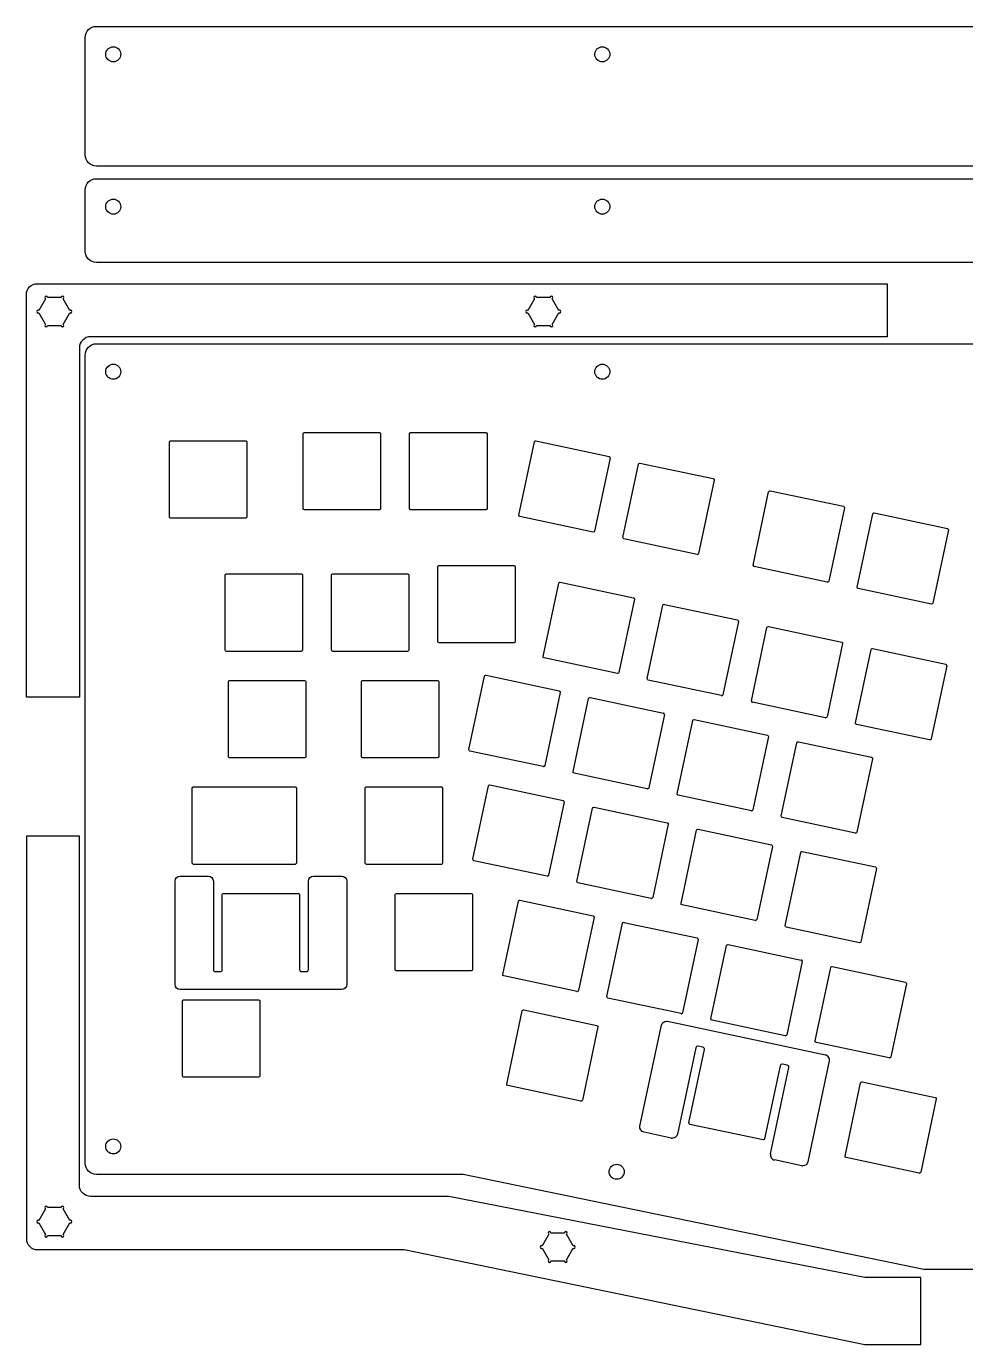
# Model space of a CAD drawing. Header units: millimetres. Extents: x -62 to 318, y -144 to 283.
# Drawn here: x -62.2 to 106, y 47.1 to 283 of the extents above; entities that cross this region are included whole.
import ezdxf

# ---------------------------------------------------------------- set-up
doc = ezdxf.new("R2010")
doc.units = ezdxf.units.MM
doc.layers.get('0').update_dxf_attribs({"linetype": 'CONTINUOUS'})

msp = doc.modelspace()

# ---------------------------------------------------------------- linework, layer by layer
for p, q in [((-51.61, 259.97), (-51.61, 280.97)), ((-49.61, 282.97), (305.48, 282.97)), ((305.48, 257.97), (-49.61, 257.97)), ((-49.61, 255.72), (305.48, 255.72)), ((-51.61, 242.72), (-51.61, 253.72)), ((305.48, 240.72), (-49.61, 240.72)), ((-60.17, 236.94), (91.93, 236.94)), ((91.93, 236.94), (91.93, 227.44)), ((-62.17, 162.97), (-62.17, 234.94)), ((-58.73, 234.23), (-59.93, 232.16)), ((-55.97, 234.44), (-58.36, 234.44)), ((-54.4, 232.16), (-55.6, 234.23)), ((28.8, 234.23), (27.6, 232.16)), ((31.56, 234.44), (29.17, 234.44)), ((33.13, 232.16), (31.93, 234.23)), ((-59.93, 231.73), (-58.73, 229.66)), ((-55.6, 229.66), (-54.4, 231.73)), ((27.6, 231.73), (28.8, 229.66)), ((31.93, 229.66), (33.13, 231.73)), ((-58.36, 229.44), (-55.97, 229.44)), ((29.17, 229.44), (31.56, 229.44)), ((91.93, 227.44), (-50.67, 227.44)), ((-52.67, 225.44), (-52.67, 162.97)), ((-51.61, 79.6), (-51.61, 224.19)), ((-49.61, 226.19), (305.48, 226.19)), ((-12.61, 196.7), (-12.61, 210.1)), ((-12.38, 210.33), (1.02, 210.33)), ((1.24, 210.1), (1.24, 196.7)), ((6.44, 196.7), (6.44, 210.1)), ((6.67, 210.33), (20.07, 210.33)), ((20.29, 210.1), (20.29, 196.7)), ((-36.57, 195.2), (-36.57, 208.6)), ((-36.57, 195.2), (-36.57, 208.6)), ((-36.35, 208.83), (-22.95, 208.83)), ((-36.35, 208.83), (-22.95, 208.83)), ((-22.72, 208.6), (-22.72, 195.2)), ((-22.72, 208.6), (-22.72, 195.2)), ((25.99, 195.52), (28.77, 208.63)), ((29.04, 208.8), (42.15, 206.02)), ((42.32, 205.75), (39.53, 192.64)), ((44.62, 191.56), (47.41, 204.67)), ((47.67, 204.84), (60.78, 202.06)), ((60.95, 201.79), (58.17, 188.68)), ((67.91, 186.61), (70.7, 199.72)), ((70.96, 199.89), (84.07, 197.11)), ((1.02, 196.48), (-12.38, 196.48)), ((20.07, 196.48), (6.67, 196.48)), ((84.25, 196.84), (81.46, 183.73)), ((86.55, 182.65), (89.33, 195.76)), ((89.6, 195.93), (102.71, 193.15)), ((-22.95, 194.98), (-36.35, 194.98)), ((-22.95, 194.98), (-36.35, 194.98)), ((39.27, 192.47), (26.16, 195.26)), ((57.9, 188.51), (44.79, 191.3)), ((102.88, 192.88), (100.09, 179.77)), ((11.72, 186.51), (25.12, 186.51)), ((81.19, 183.56), (68.09, 186.35)), ((-26.61, 171.39), (-26.61, 184.79)), ((-26.61, 171.39), (-26.61, 184.79)), ((-26.38, 185.01), (-12.98, 185.01)), ((-26.38, 185.01), (-12.98, 185.01)), ((-12.76, 184.79), (-12.76, 171.39)), ((-12.76, 184.79), (-12.76, 171.39)), ((-7.56, 171.39), (-7.56, 184.79)), ((-7.33, 185.01), (6.07, 185.01)), ((6.29, 184.79), (6.29, 171.39)), ((11.49, 172.89), (11.49, 186.29)), ((25.34, 186.29), (25.34, 172.89)), ((30.34, 170.25), (33.13, 183.36)), ((33.39, 183.53), (46.5, 180.75)), ((99.83, 179.6), (86.72, 182.38)), ((46.67, 180.48), (43.89, 167.37)), ((48.97, 166.29), (51.76, 179.4)), ((52.03, 179.57), (65.13, 176.79)), ((65.31, 176.52), (62.52, 163.41)), ((67.61, 162.33), (70.39, 175.44)), ((70.66, 175.61), (83.77, 172.83)), ((25.12, 172.66), (11.72, 172.66)), ((83.94, 172.56), (81.15, 159.45)), ((-12.98, 171.16), (-26.38, 171.16)), ((-12.98, 171.16), (-26.38, 171.16)), ((6.07, 171.16), (-7.33, 171.16)), ((43.62, 167.2), (30.51, 169.99)), ((86.24, 158.37), (89.03, 171.48)), ((89.29, 171.65), (102.4, 168.87)), ((102.57, 168.6), (99.79, 155.49)), ((-26.01, 152.34), (-26.01, 165.74)), ((-25.78, 165.96), (-12.38, 165.96)), ((-12.16, 165.74), (-12.16, 152.34)), ((-2.2, 152.34), (-2.2, 165.74)), ((-1.97, 165.96), (11.43, 165.96)), ((11.65, 165.74), (11.65, 152.34)), ((17.06, 153.6), (19.85, 166.71)), ((20.12, 166.88), (33.22, 164.09)), ((62.25, 163.24), (49.15, 166.03)), ((-52.67, 162.97), (-62.17, 162.97)), ((33.4, 163.83), (30.61, 150.72)), ((35.7, 149.64), (38.48, 162.75)), ((38.75, 162.92), (51.86, 160.13)), ((80.89, 159.28), (67.78, 162.06)), ((52.03, 159.87), (49.24, 146.76)), ((54.33, 145.68), (57.12, 158.79)), ((57.38, 158.96), (70.49, 156.17)), ((99.52, 155.32), (86.41, 158.1)), ((70.66, 155.91), (67.88, 142.8)), ((30.34, 150.55), (17.24, 153.33)), ((72.96, 141.72), (75.75, 154.82)), ((76.02, 155), (89.12, 152.21)), ((-12.38, 152.11), (-25.78, 152.11)), ((11.43, 152.11), (-1.97, 152.11)), ((89.3, 151.95), (86.51, 138.84)), ((48.98, 146.59), (35.87, 149.37)), ((-32.46, 133.29), (-32.46, 146.69)), ((-32.23, 146.91), (-14.07, 146.91)), ((-13.84, 146.69), (-13.84, 133.29)), ((-1.5, 133.29), (-1.5, 146.69)), ((-1.27, 146.91), (12.13, 146.91)), ((12.35, 146.69), (12.35, 133.29)), ((17.76, 133.98), (20.55, 147.08)), ((20.81, 147.26), (33.92, 144.47)), ((34.09, 144.2), (31.31, 131.1)), ((67.61, 142.63), (54.5, 145.41)), ((36.39, 130.01), (39.18, 143.12)), ((39.45, 143.3), (52.55, 140.51)), ((52.73, 140.24), (49.94, 127.14)), ((55.03, 126.05), (57.81, 139.16)), ((58.08, 139.33), (71.19, 136.55)), ((86.24, 138.66), (73.14, 141.45)), ((-52.67, 138.12), (-62.17, 138.12)), ((-62.17, 138.12), (-62.17, 66.14)), ((-52.67, 75.64), (-52.67, 138.12)), ((71.36, 136.28), (68.57, 123.17)), ((73.66, 122.09), (76.45, 135.2)), ((76.71, 135.37), (89.82, 132.59)), ((-14.07, 133.06), (-32.23, 133.06)), ((12.13, 133.06), (-1.27, 133.06)), ((31.04, 130.92), (17.93, 133.71)), ((89.99, 132.32), (87.21, 119.21)), ((-35.54, 111.58), (-35.54, 130.03)), ((-34.61, 130.95), (-29.62, 130.95)), ((-28.69, 130.02), (-28.69, 114.24)), ((-11.67, 114.24), (-11.67, 130.02)), ((-10.74, 130.95), (-5.74, 130.95)), ((-4.82, 130.02), (-4.82, 111.58)), ((49.67, 126.96), (36.57, 129.75)), ((-27.1, 114.24), (-27.1, 127.64)), ((-26.88, 127.86), (-13.48, 127.86)), ((-13.25, 127.64), (-13.25, 114.24)), ((3.85, 114.24), (3.85, 127.64)), ((4.08, 127.86), (17.48, 127.86)), ((17.7, 127.64), (17.7, 114.24)), ((23.12, 113.36), (25.9, 126.47)), ((26.17, 126.64), (39.28, 123.86)), ((68.31, 123), (55.2, 125.79)), ((39.45, 123.59), (36.66, 110.48)), ((44.8, 122.68), (57.91, 119.9)), ((41.75, 109.4), (44.54, 122.51)), ((86.94, 119.04), (73.83, 121.83)), ((58.08, 119.63), (55.3, 106.52)), ((60.38, 105.44), (63.17, 118.55)), ((63.44, 118.72), (76.54, 115.93)), ((76.72, 115.67), (73.93, 102.56)), ((-28.32, 113.86), (-27.48, 113.86)), ((-12.88, 113.86), (-12.04, 113.86)), ((17.48, 114.01), (4.08, 114.01)), ((79.02, 101.48), (81.8, 114.59)), ((82.07, 114.76), (95.18, 111.97)), ((36.4, 110.31), (23.29, 113.09)), ((95.35, 111.71), (92.56, 98.6)), ((-5.74, 110.66), (-34.62, 110.66)), ((-34.24, 95.19), (-34.24, 108.59)), ((-34.01, 108.81), (-20.61, 108.81)), ((-20.39, 108.59), (-20.39, 95.19)), ((55.03, 106.35), (41.92, 109.13)), ((23.81, 93.74), (26.6, 106.84)), ((26.87, 107.02), (39.97, 104.23)), ((40.15, 103.97), (37.36, 90.86)), ((47.67, 86.23), (51.51, 104.27)), ((52.6, 104.98), (80.85, 98.97)), ((73.66, 102.39), (60.56, 105.17)), ((57.66, 100.24), (54.37, 84.8)), ((56.42, 86.81), (59.21, 99.91)), ((58.92, 100.36), (58.1, 100.53)), ((92.3, 98.43), (79.19, 101.21)), ((72.76, 97.03), (69.97, 83.93)), ((71.03, 81.26), (74.31, 96.7)), ((74.02, 97.15), (73.2, 97.32)), ((81.56, 97.88), (77.73, 79.84)), ((-20.61, 94.96), (-34.01, 94.96)), ((37.09, 90.69), (23.99, 93.47)), ((84.37, 80.87), (87.16, 93.97)), ((87.43, 94.15), (100.53, 91.36)), ((100.71, 91.09), (97.92, 77.99)), ((53.28, 84.09), (48.39, 85.13)), ((69.7, 83.75), (56.6, 86.54)), ((53.47, 84.07), (53.47, 84.07)), ((97.65, 77.81), (84.55, 80.6)), ((76.63, 79.13), (71.74, 80.17)), ((16.02, 77.6), (-49.61, 77.6)), ((98.49, 60.6), (16.02, 77.6)), ((13.47, 73.64), (-50.67, 73.64)), ((87.93, 59.12), (13.47, 73.64)), ((-58.73, 71.42), (-59.93, 69.35)), ((-55.97, 71.64), (-58.36, 71.64)), ((-54.4, 69.35), (-55.6, 71.42)), ((-59.93, 68.92), (-58.73, 66.85)), ((-55.6, 66.85), (-54.4, 68.92)), ((-58.36, 66.64), (-55.97, 66.64)), ((31.36, 66.89), (30.17, 64.81)), ((34.12, 67.1), (31.74, 67.1)), ((35.69, 64.81), (34.5, 66.89)), ((-60.17, 64.14), (5.47, 64.14)), ((5.47, 64.14), (87.93, 47.14)), ((30.17, 64.39), (31.36, 62.31)), ((34.5, 62.31), (35.69, 64.39)), ((31.74, 62.1), (34.12, 62.1)), ((97.93, 59.12), (87.93, 59.12)), ((97.93, 47.14), (97.93, 59.12)), ((118.49, 60.6), (98.49, 60.6)), ((87.93, 47.14), (97.93, 47.14))]:
    msp.add_line(p, q)
for centre, major_axis, ratio, start_param, end_param in [((39.28, 192.58), (0.158, -0.043), 0.688153, 4.793, 5.086128), ((102.63, 192.88), (0.155, 0.232), 0.890365, 5.917113, 6.626308), ((102.62, 192.92), (0.263, 0.046), 0.909501, 5.932123, 6.655042), ((57.92, 188.62), (0.158, -0.043), 0.688153, 4.793, 5.086128), ((68.17, 186.57), (0.265, 0.034), 0.91025, 2.829837, 3.552719), ((68.15, 186.6), (0.144, 0.222), 0.916595, 2.753393, 3.480305), ((81.21, 183.67), (0.158, -0.043), 0.688153, 4.793, 5.086128), ((99.84, 179.71), (0.158, -0.043), 0.688153, 4.793, 5.086128), ((102.32, 168.6), (0.155, 0.232), 0.890365, 5.917113, 6.626308), ((102.31, 168.64), (0.263, 0.046), 0.909501, 5.932123, 6.655042), ((43.64, 167.31), (0.158, -0.043), 0.688153, 4.793, 5.086128), ((62.27, 163.35), (0.158, -0.043), 0.688153, 4.793, 5.086128), ((67.87, 162.29), (0.265, 0.034), 0.91025, 2.829837, 3.552719), ((67.85, 162.32), (0.144, 0.222), 0.916595, 2.753393, 3.480305), ((51.79, 159.87), (0.143, 0.23), 0.904441, 5.882833, 6.601079), ((51.76, 159.91), (0.268, 0.041), 0.903545, 5.954516, 6.671758), ((80.9, 159.39), (0.158, -0.043), 0.688153, 4.793, 5.086128), ((99.54, 155.43), (0.158, -0.043), 0.688153, 4.793, 5.086128), ((30.36, 150.66), (0.158, -0.043), 0.688153, 4.793, 5.086128), ((48.99, 146.7), (0.158, -0.043), 0.688153, 4.793, 5.086128), ((33.85, 144.22), (0.138, 0.221), 0.923706, 5.878982, 6.610581), ((33.83, 144.24), (0.265, 0.034), 0.91025, 5.971429, 6.694311), ((67.63, 142.74), (0.158, -0.043), 0.688153, 4.793, 5.086128), ((86.26, 138.78), (0.158, -0.043), 0.688153, 4.793, 5.086128), ((71.11, 136.29), (0.155, 0.223), 0.902281, 5.930509, 6.648395), ((71.1, 136.32), (0.263, 0.046), 0.909501, 5.932123, 6.655042), ((31.03, 131.3), (-0.123, 0.376), 0.708283, 2.753017, 2.914002), ((49.69, 127.07), (0.158, -0.043), 0.688153, 4.793, 5.086128), ((68.32, 123.11), (0.158, -0.043), 0.688153, 4.793, 5.086128), ((86.96, 119.15), (0.158, -0.043), 0.688153, 4.793, 5.086128), ((76.47, 115.68), (0.155, 0.223), 0.902281, 5.930509, 6.648395), ((76.46, 115.71), (0.263, 0.046), 0.909501, 5.932123, 6.655042), ((36.41, 110.42), (0.158, -0.043), 0.688153, 4.793, 5.086128), ((55.05, 106.46), (0.158, -0.043), 0.688153, 4.793, 5.086128), ((73.68, 102.5), (0.158, -0.043), 0.688153, 4.793, 5.086128), ((80.55, 97.91), (0.632, 0.918), 0.904768, 5.925066, 6.642736), ((80.47, 98.03), (1.1, 0.2), 0.903662, 5.926348, 6.643724), ((92.31, 98.54), (0.158, -0.043), 0.688153, 4.793, 5.086128), ((37.11, 90.8), (0.158, -0.043), 0.688153, 4.793, 5.086128), ((56.69, 86.77), (0.268, 0.041), 0.903545, 2.812923, 3.530166), ((56.66, 86.79), (0.144, 0.222), 0.916595, 2.753393, 3.480305), ((53.41, 84.71), (0.756, -0.155), 0.826119, 4.702126, 4.955242), ((72.12, 81.11), (1.1, 0.2), 0.903662, 2.784755, 3.502131), ((72.04, 81.22), (0.627, 0.916), 0.906539, 2.780725, 3.499549), ((76.8, 79.6), (0.677, -0.043), 0.72781, 4.512398, 4.800061), ((97.64, 78.19), (-0.123, 0.376), 0.708283, 2.753017, 2.914002)]:
    msp.add_ellipse(centre, major_axis=major_axis, ratio=ratio, start_param=start_param, end_param=end_param)
for points in [[(-51.61, 280.97), (-51.61, 282.08), (-50.72, 282.97), (-49.61, 282.97)], [(-47.96, 277.97), (-47.96, 278.71), (-47.35, 279.32), (-46.61, 279.32)], [(-46.61, 279.32), (-45.87, 279.32), (-45.26, 278.71), (-45.26, 277.97)], [(39.57, 277.97), (39.57, 278.71), (40.18, 279.32), (40.92, 279.32)], [(40.92, 279.32), (41.67, 279.32), (42.27, 278.71), (42.27, 277.97)], [(-46.61, 276.62), (-47.35, 276.62), (-47.96, 277.23), (-47.96, 277.97)], [(-45.26, 277.97), (-45.26, 277.23), (-45.87, 276.62), (-46.61, 276.62)], [(40.92, 276.62), (40.18, 276.62), (39.57, 277.23), (39.57, 277.97)], [(42.27, 277.97), (42.27, 277.23), (41.67, 276.62), (40.92, 276.62)], [(-49.61, 257.97), (-50.72, 257.97), (-51.61, 258.87), (-51.61, 259.97)], [(-51.61, 253.72), (-51.61, 254.83), (-50.72, 255.72), (-49.61, 255.72)], [(-47.96, 250.72), (-47.96, 251.46), (-47.35, 252.07), (-46.61, 252.07)], [(-46.61, 249.37), (-47.35, 249.37), (-47.96, 249.98), (-47.96, 250.72)], [(-46.61, 252.07), (-45.87, 252.07), (-45.26, 251.46), (-45.26, 250.72)], [(-45.26, 250.72), (-45.26, 249.98), (-45.87, 249.37), (-46.61, 249.37)], [(39.57, 250.72), (39.57, 251.46), (40.18, 252.07), (40.92, 252.07)], [(40.92, 249.37), (40.18, 249.37), (39.57, 249.98), (39.57, 250.72)], [(40.92, 252.07), (41.67, 252.07), (42.27, 251.46), (42.27, 250.72)], [(42.27, 250.72), (42.27, 249.98), (41.67, 249.37), (40.92, 249.37)], [(-49.61, 240.72), (-50.72, 240.72), (-51.61, 241.62), (-51.61, 242.72)], [(-62.17, 234.94), (-62.17, 236.05), (-61.27, 236.94), (-60.17, 236.94)], [(-54.28, 232.19), (-54.33, 232.19), (-54.37, 232.18), (-54.4, 232.16)], [(33.25, 232.19), (33.21, 232.19), (33.17, 232.18), (33.13, 232.16)], [(-50.67, 227.44), (-51.77, 227.44), (-52.67, 226.55), (-52.67, 225.44)], [(-51.61, 224.19), (-51.61, 225.29), (-50.72, 226.19), (-49.61, 226.19)], [(-47.96, 221.19), (-47.96, 221.93), (-47.35, 222.54), (-46.61, 222.54)], [(-46.61, 222.54), (-45.87, 222.54), (-45.26, 221.93), (-45.26, 221.19)], [(39.57, 221.19), (39.57, 221.93), (40.18, 222.54), (40.92, 222.54)], [(40.92, 222.54), (41.67, 222.54), (42.27, 221.93), (42.27, 221.19)], [(-46.61, 219.84), (-47.35, 219.84), (-47.96, 220.44), (-47.96, 221.19)], [(-45.26, 221.19), (-45.26, 220.44), (-45.87, 219.84), (-46.61, 219.84)], [(40.92, 219.84), (40.18, 219.84), (39.57, 220.44), (39.57, 221.19)], [(42.27, 221.19), (42.27, 220.44), (41.67, 219.84), (40.92, 219.84)], [(-12.61, 210.1), (-12.61, 210.22), (-12.51, 210.33), (-12.38, 210.33)], [(1.02, 210.33), (1.14, 210.33), (1.24, 210.22), (1.24, 210.1)], [(6.44, 210.1), (6.44, 210.22), (6.54, 210.33), (6.67, 210.33)], [(20.07, 210.33), (20.19, 210.33), (20.29, 210.22), (20.29, 210.1)], [(-36.57, 208.6), (-36.57, 208.72), (-36.47, 208.83), (-36.35, 208.83)], [(-36.57, 208.6), (-36.57, 208.72), (-36.47, 208.83), (-36.35, 208.83)], [(-22.95, 208.83), (-22.82, 208.83), (-22.72, 208.72), (-22.72, 208.6)], [(-22.95, 208.83), (-22.82, 208.83), (-22.72, 208.72), (-22.72, 208.6)], [(42.15, 206.02), (42.27, 205.99), (42.34, 205.87), (42.32, 205.75)], [(60.78, 202.06), (60.9, 202.03), (60.98, 201.91), (60.95, 201.79)], [(-12.38, 196.48), (-12.51, 196.48), (-12.61, 196.58), (-12.61, 196.7)], [(1.24, 196.7), (1.24, 196.58), (1.14, 196.48), (1.02, 196.48)], [(6.67, 196.48), (6.54, 196.48), (6.44, 196.58), (6.44, 196.7)], [(20.29, 196.7), (20.29, 196.58), (20.19, 196.48), (20.07, 196.48)], [(84.07, 197.11), (84.19, 197.08), (84.27, 196.96), (84.25, 196.84)], [(-36.35, 194.98), (-36.47, 194.98), (-36.57, 195.08), (-36.57, 195.2)], [(-36.35, 194.98), (-36.47, 194.98), (-36.57, 195.08), (-36.57, 195.2)], [(-22.72, 195.2), (-22.72, 195.08), (-22.82, 194.98), (-22.95, 194.98)], [(-22.72, 195.2), (-22.72, 195.08), (-22.82, 194.98), (-22.95, 194.98)], [(26.16, 195.26), (26.04, 195.28), (25.96, 195.4), (25.99, 195.52)], [(39.53, 192.64), (39.51, 192.54), (39.42, 192.47), (39.31, 192.47)], [(44.79, 191.3), (44.67, 191.32), (44.59, 191.44), (44.62, 191.56)], [(58.17, 188.68), (58.14, 188.58), (58.05, 188.5), (57.95, 188.5)], [(11.49, 186.29), (11.49, 186.41), (11.59, 186.51), (11.72, 186.51)], [(25.12, 186.51), (25.24, 186.51), (25.34, 186.41), (25.34, 186.29)], [(-26.61, 184.79), (-26.61, 184.91), (-26.51, 185.01), (-26.38, 185.01)], [(-26.61, 184.79), (-26.61, 184.91), (-26.51, 185.01), (-26.38, 185.01)], [(-12.98, 185.01), (-12.86, 185.01), (-12.76, 184.91), (-12.76, 184.79)], [(-12.98, 185.01), (-12.86, 185.01), (-12.76, 184.91), (-12.76, 184.79)], [(-7.56, 184.79), (-7.56, 184.91), (-7.46, 185.01), (-7.33, 185.01)], [(6.07, 185.01), (6.19, 185.01), (6.29, 184.91), (6.29, 184.79)], [(81.46, 183.73), (81.44, 183.63), (81.35, 183.55), (81.24, 183.55)], [(86.72, 182.38), (86.6, 182.41), (86.52, 182.53), (86.55, 182.65)], [(46.5, 180.75), (46.62, 180.72), (46.7, 180.6), (46.67, 180.48)], [(100.09, 179.77), (100.07, 179.67), (99.98, 179.59), (99.87, 179.59)], [(65.13, 176.79), (65.25, 176.76), (65.33, 176.64), (65.31, 176.52)], [(11.72, 172.66), (11.59, 172.66), (11.49, 172.76), (11.49, 172.89)], [(25.34, 172.89), (25.34, 172.76), (25.24, 172.66), (25.12, 172.66)], [(83.77, 172.83), (83.89, 172.8), (83.97, 172.68), (83.94, 172.56)], [(-26.38, 171.16), (-26.51, 171.16), (-26.61, 171.26), (-26.61, 171.39)], [(-26.38, 171.16), (-26.51, 171.16), (-26.61, 171.26), (-26.61, 171.39)], [(-12.76, 171.39), (-12.76, 171.26), (-12.86, 171.16), (-12.98, 171.16)], [(-12.76, 171.39), (-12.76, 171.26), (-12.86, 171.16), (-12.98, 171.16)], [(-7.33, 171.16), (-7.46, 171.16), (-7.56, 171.26), (-7.56, 171.39)], [(6.29, 171.39), (6.29, 171.26), (6.19, 171.16), (6.07, 171.16)], [(30.51, 169.99), (30.39, 170.01), (30.31, 170.13), (30.34, 170.25)], [(-26.01, 165.74), (-26.01, 165.86), (-25.91, 165.96), (-25.78, 165.96)], [(-12.38, 165.96), (-12.26, 165.96), (-12.16, 165.86), (-12.16, 165.74)], [(-2.2, 165.74), (-2.2, 165.86), (-2.1, 165.96), (-1.97, 165.96)], [(11.43, 165.96), (11.55, 165.96), (11.65, 165.86), (11.65, 165.74)], [(43.89, 167.37), (43.87, 167.27), (43.77, 167.2), (43.67, 167.2)], [(49.15, 166.03), (49.03, 166.05), (48.95, 166.17), (48.97, 166.29)], [(33.22, 164.09), (33.34, 164.07), (33.42, 163.95), (33.4, 163.83)], [(62.52, 163.41), (62.5, 163.31), (62.41, 163.23), (62.3, 163.23)], [(81.15, 159.45), (81.13, 159.35), (81.04, 159.27), (80.93, 159.27)], [(86.41, 158.1), (86.29, 158.13), (86.22, 158.25), (86.24, 158.37)], [(70.49, 156.17), (70.61, 156.15), (70.69, 156.03), (70.66, 155.91)], [(17.24, 153.33), (17.11, 153.36), (17.04, 153.48), (17.06, 153.6)], [(99.79, 155.49), (99.77, 155.39), (99.67, 155.31), (99.57, 155.31)], [(-25.78, 152.11), (-25.91, 152.11), (-26.01, 152.21), (-26.01, 152.34)], [(-12.16, 152.34), (-12.16, 152.21), (-12.26, 152.11), (-12.38, 152.11)], [(-1.97, 152.11), (-2.1, 152.11), (-2.2, 152.21), (-2.2, 152.34)], [(11.65, 152.34), (11.65, 152.21), (11.55, 152.11), (11.43, 152.11)], [(89.12, 152.21), (89.24, 152.19), (89.32, 152.07), (89.3, 151.95)], [(30.61, 150.72), (30.59, 150.62), (30.5, 150.54), (30.39, 150.54)], [(35.87, 149.37), (35.75, 149.4), (35.67, 149.52), (35.7, 149.64)], [(-32.46, 146.69), (-32.46, 146.81), (-32.35, 146.91), (-32.23, 146.91)], [(-14.07, 146.91), (-13.94, 146.91), (-13.84, 146.81), (-13.84, 146.69)], [(-1.5, 146.69), (-1.5, 146.81), (-1.4, 146.91), (-1.27, 146.91)], [(12.13, 146.91), (12.25, 146.91), (12.35, 146.81), (12.35, 146.69)], [(49.24, 146.76), (49.22, 146.66), (49.13, 146.58), (49.02, 146.58)], [(54.5, 145.41), (54.38, 145.44), (54.3, 145.56), (54.33, 145.68)], [(67.88, 142.8), (67.86, 142.7), (67.76, 142.62), (67.66, 142.62)], [(73.14, 141.45), (73.02, 141.48), (72.94, 141.6), (72.96, 141.72)], [(52.55, 140.51), (52.68, 140.48), (52.75, 140.36), (52.73, 140.24)], [(86.51, 138.84), (86.49, 138.73), (86.4, 138.66), (86.29, 138.66)], [(-32.23, 133.06), (-32.35, 133.06), (-32.46, 133.16), (-32.46, 133.29)], [(-13.84, 133.29), (-13.84, 133.16), (-13.94, 133.06), (-14.07, 133.06)], [(-1.27, 133.06), (-1.4, 133.06), (-1.5, 133.16), (-1.5, 133.29)], [(12.35, 133.29), (12.35, 133.16), (12.25, 133.06), (12.13, 133.06)], [(17.93, 133.71), (17.81, 133.73), (17.73, 133.85), (17.76, 133.98)], [(89.82, 132.59), (89.94, 132.56), (90.02, 132.44), (89.99, 132.32)], [(-35.54, 130.03), (-35.54, 130.54), (-35.13, 130.95), (-34.61, 130.95)], [(-29.62, 130.95), (-29.11, 130.95), (-28.69, 130.53), (-28.69, 130.02)], [(-11.67, 130.02), (-11.67, 130.53), (-11.25, 130.95), (-10.74, 130.95)], [(-5.74, 130.95), (-5.23, 130.95), (-4.82, 130.53), (-4.82, 130.02)], [(31.31, 131.1), (31.29, 130.99), (31.19, 130.92), (31.09, 130.92)], [(-27.1, 127.64), (-27.1, 127.76), (-27, 127.86), (-26.88, 127.86)], [(-13.48, 127.86), (-13.36, 127.86), (-13.25, 127.76), (-13.25, 127.64)], [(3.85, 127.64), (3.85, 127.76), (3.95, 127.86), (4.08, 127.86)], [(17.48, 127.86), (17.6, 127.86), (17.7, 127.76), (17.7, 127.64)], [(49.94, 127.14), (49.92, 127.03), (49.83, 126.96), (49.72, 126.96)], [(55.2, 125.79), (55.08, 125.81), (55, 125.93), (55.03, 126.05)], [(39.28, 123.86), (39.4, 123.83), (39.48, 123.71), (39.45, 123.59)], [(68.57, 123.17), (68.55, 123.07), (68.46, 123), (68.35, 123)], [(73.83, 121.83), (73.71, 121.85), (73.64, 121.97), (73.66, 122.09)], [(57.91, 119.9), (58.03, 119.87), (58.11, 119.75), (58.08, 119.63)], [(87.21, 119.21), (87.19, 119.11), (87.09, 119.04), (86.99, 119.04)], [(-28.69, 114.24), (-28.69, 114.03), (-28.52, 113.86), (-28.32, 113.86)], [(-27.48, 113.86), (-27.27, 113.86), (-27.1, 114.03), (-27.1, 114.24)], [(-13.25, 114.24), (-13.25, 114.03), (-13.09, 113.86), (-12.88, 113.86)], [(-12.04, 113.86), (-11.83, 113.86), (-11.67, 114.03), (-11.67, 114.24)], [(4.08, 114.01), (3.95, 114.01), (3.85, 114.11), (3.85, 114.24)], [(17.7, 114.24), (17.7, 114.11), (17.6, 114.01), (17.48, 114.01)], [(23.29, 113.09), (23.17, 113.12), (23.09, 113.24), (23.12, 113.36)], [(-34.62, 110.66), (-35.13, 110.66), (-35.54, 111.07), (-35.54, 111.58)], [(-4.82, 111.58), (-4.82, 111.07), (-5.23, 110.66), (-5.74, 110.66)], [(95.18, 111.97), (95.3, 111.95), (95.38, 111.83), (95.35, 111.71)], [(-34.24, 108.59), (-34.24, 108.71), (-34.14, 108.81), (-34.01, 108.81)], [(-20.61, 108.81), (-20.49, 108.81), (-20.39, 108.71), (-20.39, 108.59)], [(36.66, 110.48), (36.64, 110.38), (36.55, 110.3), (36.44, 110.3)], [(41.92, 109.13), (41.8, 109.16), (41.72, 109.28), (41.75, 109.4)], [(55.3, 106.52), (55.28, 106.42), (55.18, 106.34), (55.08, 106.34)], [(39.97, 104.23), (40.1, 104.21), (40.17, 104.09), (40.15, 103.97)], [(60.56, 105.17), (60.44, 105.2), (60.36, 105.32), (60.38, 105.44)], [(73.93, 102.56), (73.91, 102.46), (73.82, 102.38), (73.71, 102.38)], [(79.19, 101.21), (79.07, 101.24), (78.99, 101.36), (79.02, 101.48)], [(59.21, 99.91), (59.25, 100.12), (59.12, 100.32), (58.92, 100.36)], [(92.56, 98.6), (92.54, 98.5), (92.45, 98.42), (92.34, 98.42)], [(-34.01, 94.96), (-34.14, 94.96), (-34.24, 95.06), (-34.24, 95.19)], [(-20.39, 95.19), (-20.39, 95.06), (-20.49, 94.96), (-20.61, 94.96)], [(23.99, 93.47), (23.87, 93.5), (23.79, 93.62), (23.81, 93.74)], [(37.36, 90.86), (37.34, 90.75), (37.25, 90.68), (37.14, 90.68)], [(100.53, 91.36), (100.65, 91.33), (100.73, 91.21), (100.71, 91.09)], [(48.39, 85.13), (47.89, 85.24), (47.57, 85.73), (47.67, 86.23)], [(-47.96, 82.6), (-47.96, 83.34), (-47.35, 83.95), (-46.61, 83.95)], [(-46.61, 81.25), (-47.35, 81.25), (-47.96, 81.86), (-47.96, 82.6)], [(-46.61, 83.95), (-45.87, 83.95), (-45.26, 83.34), (-45.26, 82.6)], [(-45.26, 82.6), (-45.26, 81.86), (-45.87, 81.25), (-46.61, 81.25)], [(54.37, 84.8), (54.28, 84.38), (53.9, 84.07), (53.47, 84.07)], [(84.55, 80.6), (84.43, 80.62), (84.35, 80.74), (84.37, 80.87)], [(-49.61, 77.6), (-50.72, 77.6), (-51.61, 78.5), (-51.61, 79.6)], [(42.14, 78.06), (42.14, 78.8), (42.74, 79.41), (43.49, 79.41)], [(43.49, 76.71), (42.74, 76.71), (42.14, 77.32), (42.14, 78.06)], [(43.49, 79.41), (44.23, 79.41), (44.84, 78.8), (44.84, 78.06)], [(44.84, 78.06), (44.84, 77.32), (44.23, 76.71), (43.49, 76.71)], [(77.73, 79.84), (77.64, 79.42), (77.26, 79.11), (76.82, 79.11)], [(97.92, 77.99), (97.9, 77.88), (97.81, 77.81), (97.7, 77.81)], [(-50.67, 73.64), (-51.77, 73.64), (-52.67, 74.53), (-52.67, 75.64)], [(-54.28, 69.39), (-54.33, 69.39), (-54.37, 69.37), (-54.4, 69.35)], [(-62.17, 66.14), (-62.17, 65.03), (-61.27, 64.14), (-60.17, 64.14)], [(35.82, 64.85), (35.77, 64.85), (35.73, 64.83), (35.69, 64.81)]]:
    msp.add_open_spline(points, degree=3)
for points, knots in [([(-58.36, 234.44), (-58.36, 234.58), (-58.47, 234.69), (-58.75, 234.69), (-58.86, 234.58), (-58.86, 234.44), (-58.86, 234.35), (-58.81, 234.27), (-58.73, 234.23)], [6, 6, 6, 6, 7, 7, 8, 8, 8, 9, 9, 9, 9]), ([(-55.6, 234.23), (-55.53, 234.27), (-55.47, 234.35), (-55.47, 234.44), (-55.47, 234.58), (-55.59, 234.69), (-55.72, 234.69), (-55.86, 234.69), (-55.97, 234.58), (-55.97, 234.44)], [2, 2, 2, 2, 3, 3, 3, 4, 4, 4, 5, 5, 5, 5]), ([(29.17, 234.44), (29.17, 234.58), (29.06, 234.69), (28.79, 234.69), (28.67, 234.58), (28.67, 234.44), (28.67, 234.35), (28.73, 234.27), (28.8, 234.23)], [6, 6, 6, 6, 7, 7, 8, 8, 8, 9, 9, 9, 9]), ([(31.93, 234.23), (32.01, 234.27), (32.06, 234.35), (32.06, 234.44), (32.06, 234.58), (31.95, 234.69), (31.81, 234.69), (31.67, 234.69), (31.56, 234.58), (31.56, 234.44)], [2, 2, 2, 2, 3, 3, 3, 4, 4, 4, 5, 5, 5, 5]), ([(-59.93, 232.16), (-59.97, 232.18), (-60.01, 232.19), (-60.05, 232.19), (-60.19, 232.19), (-60.3, 232.08), (-60.3, 231.94), (-60.3, 231.8), (-60.19, 231.69), (-60.05, 231.69), (-60.01, 231.69), (-59.97, 231.71), (-59.93, 231.73)], [10, 10, 10, 10, 11, 11, 11, 12, 12, 12, 13, 13, 13, 14, 14, 14, 14]), ([(-54.4, 231.73), (-54.37, 231.71), (-54.33, 231.69), (-54.28, 231.69), (-54.14, 231.69), (-54.03, 231.8), (-54.03, 231.94), (-54.03, 232.08), (-54.14, 232.19), (-54.28, 232.19)], [23, 23, 23, 23, 24, 24, 24, 25, 25, 25, 26, 26, 26, 26]), ([(27.6, 232.16), (27.57, 232.18), (27.53, 232.19), (27.48, 232.19), (27.34, 232.19), (27.23, 232.08), (27.23, 231.94), (27.23, 231.8), (27.34, 231.69), (27.48, 231.69), (27.53, 231.69), (27.57, 231.71), (27.6, 231.73)], [10, 10, 10, 10, 11, 11, 11, 12, 12, 12, 13, 13, 13, 14, 14, 14, 14]), ([(33.13, 231.73), (33.17, 231.71), (33.21, 231.69), (33.25, 231.69), (33.39, 231.69), (33.5, 231.8), (33.5, 231.94), (33.5, 232.08), (33.39, 232.19), (33.25, 232.19)], [23, 23, 23, 23, 24, 24, 24, 25, 25, 25, 26, 26, 26, 26]), ([(-58.73, 229.66), (-58.81, 229.61), (-58.86, 229.54), (-58.86, 229.44), (-58.86, 229.3), (-58.75, 229.19), (-58.47, 229.19), (-58.36, 229.3), (-58.36, 229.44)], [15, 15, 15, 15, 16, 16, 16, 17, 17, 18, 18, 18, 18]), ([(-55.97, 229.44), (-55.97, 229.3), (-55.86, 229.19), (-55.72, 229.19), (-55.59, 229.19), (-55.47, 229.3), (-55.47, 229.44), (-55.47, 229.54), (-55.53, 229.61), (-55.6, 229.66)], [19, 19, 19, 19, 20, 20, 20, 21, 21, 21, 22, 22, 22, 22]), ([(28.8, 229.66), (28.73, 229.61), (28.67, 229.54), (28.67, 229.44), (28.67, 229.3), (28.79, 229.19), (29.06, 229.19), (29.17, 229.3), (29.17, 229.44)], [15, 15, 15, 15, 16, 16, 16, 17, 17, 18, 18, 18, 18]), ([(31.56, 229.44), (31.56, 229.3), (31.67, 229.19), (31.81, 229.19), (31.95, 229.19), (32.06, 229.3), (32.06, 229.44), (32.06, 229.54), (32.01, 229.61), (31.93, 229.66)], [19, 19, 19, 19, 20, 20, 20, 21, 21, 21, 22, 22, 22, 22]), ([(28.77, 208.63), (28.79, 208.73), (28.89, 208.81), (28.99, 208.81), (29.01, 208.81), (29.02, 208.81), (29.04, 208.8)], [4, 4, 4, 4, 5, 5, 5, 6, 6, 6, 6]), ([(47.41, 204.67), (47.43, 204.77), (47.52, 204.85), (47.63, 204.85), (47.64, 204.85), (47.66, 204.85), (47.67, 204.84)], [4, 4, 4, 4, 5, 5, 5, 6, 6, 6, 6]), ([(70.7, 199.72), (70.72, 199.82), (70.81, 199.9), (70.92, 199.9), (70.93, 199.9), (70.95, 199.9), (70.96, 199.89)], [5, 5, 5, 5, 6, 6, 6, 7, 7, 7, 7]), ([(89.33, 195.76), (89.35, 195.86), (89.45, 195.94), (89.55, 195.94), (89.57, 195.94), (89.58, 195.93), (89.6, 195.93)], [4, 4, 4, 4, 5, 5, 5, 6, 6, 6, 6]), ([(33.13, 183.36), (33.15, 183.46), (33.24, 183.54), (33.35, 183.54), (33.36, 183.54), (33.38, 183.54), (33.39, 183.53)], [4, 4, 4, 4, 5, 5, 5, 6, 6, 6, 6]), ([(51.76, 179.4), (51.78, 179.5), (51.87, 179.58), (51.98, 179.58), (52, 179.58), (52.01, 179.58), (52.03, 179.57)], [4, 4, 4, 4, 5, 5, 5, 6, 6, 6, 6]), ([(70.39, 175.44), (70.42, 175.54), (70.51, 175.62), (70.61, 175.62), (70.63, 175.62), (70.64, 175.62), (70.66, 175.61)], [5, 5, 5, 5, 6, 6, 6, 7, 7, 7, 7]), ([(89.03, 171.48), (89.05, 171.58), (89.14, 171.66), (89.25, 171.66), (89.26, 171.66), (89.28, 171.65), (89.29, 171.65)], [4, 4, 4, 4, 5, 5, 5, 6, 6, 6, 6]), ([(19.85, 166.71), (19.87, 166.81), (19.96, 166.89), (20.07, 166.89), (20.08, 166.89), (20.1, 166.88), (20.12, 166.88)], [4, 4, 4, 4, 5, 5, 5, 6, 6, 6, 6]), ([(38.48, 162.75), (38.5, 162.85), (38.6, 162.92), (38.7, 162.92), (38.72, 162.92), (38.73, 162.92), (38.75, 162.92)], [4, 4, 4, 4, 5, 5, 5, 6, 6, 6, 6]), ([(57.12, 158.79), (57.14, 158.89), (57.23, 158.96), (57.34, 158.96), (57.35, 158.96), (57.37, 158.96), (57.38, 158.96)], [4, 4, 4, 4, 5, 5, 5, 6, 6, 6, 6]), ([(75.75, 154.82), (75.77, 154.93), (75.86, 155), (75.97, 155), (75.98, 155), (76, 155), (76.02, 155)], [4, 4, 4, 4, 5, 5, 5, 6, 6, 6, 6]), ([(20.55, 147.08), (20.57, 147.19), (20.66, 147.26), (20.77, 147.26), (20.78, 147.26), (20.8, 147.26), (20.81, 147.26)], [4, 4, 4, 4, 5, 5, 5, 6, 6, 6, 6]), ([(39.18, 143.12), (39.2, 143.23), (39.29, 143.3), (39.4, 143.3), (39.42, 143.3), (39.43, 143.3), (39.45, 143.3)], [5, 5, 5, 5, 6, 6, 6, 7, 7, 7, 7]), ([(57.81, 139.16), (57.84, 139.26), (57.93, 139.34), (58.03, 139.34), (58.05, 139.34), (58.06, 139.34), (58.08, 139.33)], [4, 4, 4, 4, 5, 5, 5, 6, 6, 6, 6]), ([(76.45, 135.2), (76.47, 135.3), (76.56, 135.38), (76.67, 135.38), (76.68, 135.38), (76.7, 135.38), (76.71, 135.37)], [4, 4, 4, 4, 5, 5, 5, 6, 6, 6, 6]), ([(36.57, 129.75), (36.51, 129.76), (36.46, 129.8), (36.39, 129.9), (36.38, 129.96), (36.39, 130.01)], [2, 2, 2, 2, 3, 3, 4, 4, 4, 4]), ([(25.9, 126.47), (25.92, 126.57), (26.02, 126.65), (26.12, 126.65), (26.14, 126.65), (26.15, 126.65), (26.17, 126.64)], [4, 4, 4, 4, 5, 5, 5, 6, 6, 6, 6]), ([(44.54, 122.51), (44.56, 122.61), (44.65, 122.69), (44.76, 122.69), (44.77, 122.69), (44.79, 122.68), (44.8, 122.68)], [4, 4, 4, 4, 5, 5, 5, 6, 6, 6, 6]), ([(63.17, 118.55), (63.19, 118.65), (63.28, 118.73), (63.39, 118.73), (63.4, 118.73), (63.42, 118.72), (63.44, 118.72)], [4, 4, 4, 4, 5, 5, 5, 6, 6, 6, 6]), ([(81.8, 114.59), (81.82, 114.69), (81.92, 114.77), (82.02, 114.77), (82.04, 114.77), (82.05, 114.76), (82.07, 114.76)], [4, 4, 4, 4, 5, 5, 5, 6, 6, 6, 6]), ([(26.6, 106.84), (26.62, 106.95), (26.71, 107.02), (26.82, 107.02), (26.84, 107.02), (26.85, 107.02), (26.87, 107.02)], [4, 4, 4, 4, 5, 5, 5, 6, 6, 6, 6]), ([(51.51, 104.27), (51.6, 104.69), (51.98, 105), (52.41, 105), (52.48, 105), (52.54, 104.99), (52.6, 104.98)], [28, 28, 28, 28, 29, 29, 29, 30, 30, 30, 30]), ([(58.1, 100.53), (58.07, 100.54), (58.05, 100.54), (58.02, 100.54), (57.85, 100.54), (57.69, 100.42), (57.66, 100.24)], [19, 19, 19, 19, 20, 20, 20, 21, 21, 21, 21]), ([(73.2, 97.32), (73.18, 97.33), (73.15, 97.33), (73.12, 97.33), (72.95, 97.33), (72.79, 97.21), (72.76, 97.03)], [8, 8, 8, 8, 9, 9, 9, 10, 10, 10, 10]), ([(74.31, 96.7), (74.33, 96.8), (74.31, 96.9), (74.2, 97.07), (74.12, 97.13), (74.02, 97.15)], [5, 5, 5, 5, 6, 6, 7, 7, 7, 7]), ([(87.16, 93.97), (87.18, 94.08), (87.27, 94.15), (87.38, 94.15), (87.39, 94.15), (87.41, 94.15), (87.43, 94.15)], [4, 4, 4, 4, 5, 5, 5, 6, 6, 6, 6]), ([(69.97, 83.93), (69.95, 83.82), (69.86, 83.75), (69.75, 83.75), (69.73, 83.75), (69.72, 83.75), (69.7, 83.75)], [11, 11, 11, 11, 12, 12, 12, 13, 13, 13, 13]), ([(-58.36, 71.64), (-58.36, 71.78), (-58.47, 71.89), (-58.75, 71.89), (-58.86, 71.78), (-58.86, 71.64), (-58.86, 71.55), (-58.81, 71.47), (-58.73, 71.42)], [6, 6, 6, 6, 7, 7, 8, 8, 8, 9, 9, 9, 9]), ([(-55.6, 71.42), (-55.53, 71.47), (-55.47, 71.55), (-55.47, 71.64), (-55.47, 71.78), (-55.59, 71.89), (-55.72, 71.89), (-55.86, 71.89), (-55.97, 71.78), (-55.97, 71.64)], [2, 2, 2, 2, 3, 3, 3, 4, 4, 4, 5, 5, 5, 5]), ([(-59.93, 69.35), (-59.97, 69.37), (-60.01, 69.39), (-60.05, 69.39), (-60.19, 69.39), (-60.3, 69.28), (-60.3, 69.14), (-60.3, 69), (-60.19, 68.89), (-60.05, 68.89), (-60.01, 68.89), (-59.97, 68.9), (-59.93, 68.92)], [10, 10, 10, 10, 11, 11, 11, 12, 12, 12, 13, 13, 13, 14, 14, 14, 14]), ([(-54.4, 68.92), (-54.37, 68.9), (-54.33, 68.89), (-54.28, 68.89), (-54.14, 68.89), (-54.03, 69), (-54.03, 69.14), (-54.03, 69.28), (-54.14, 69.39), (-54.28, 69.39)], [23, 23, 23, 23, 24, 24, 24, 25, 25, 25, 26, 26, 26, 26]), ([(-58.73, 66.85), (-58.81, 66.81), (-58.86, 66.73), (-58.86, 66.64), (-58.86, 66.5), (-58.75, 66.39), (-58.47, 66.39), (-58.36, 66.5), (-58.36, 66.64)], [15, 15, 15, 15, 16, 16, 16, 17, 17, 18, 18, 18, 18]), ([(-55.97, 66.64), (-55.97, 66.5), (-55.86, 66.39), (-55.72, 66.39), (-55.59, 66.39), (-55.47, 66.5), (-55.47, 66.64), (-55.47, 66.73), (-55.53, 66.81), (-55.6, 66.85)], [19, 19, 19, 19, 20, 20, 20, 21, 21, 21, 22, 22, 22, 22]), ([(31.74, 67.1), (31.74, 67.24), (31.63, 67.35), (31.35, 67.35), (31.24, 67.24), (31.24, 67.1), (31.24, 67.01), (31.29, 66.93), (31.36, 66.89)], [6, 6, 6, 6, 7, 7, 8, 8, 8, 9, 9, 9, 9]), ([(34.5, 66.89), (34.57, 66.93), (34.62, 67.01), (34.62, 67.1), (34.62, 67.24), (34.51, 67.35), (34.37, 67.35), (34.24, 67.35), (34.12, 67.24), (34.12, 67.1)], [2, 2, 2, 2, 3, 3, 3, 4, 4, 4, 5, 5, 5, 5]), ([(30.17, 64.81), (30.13, 64.83), (30.09, 64.85), (30.04, 64.85), (29.91, 64.85), (29.79, 64.74), (29.79, 64.6), (29.79, 64.46), (29.91, 64.35), (30.04, 64.35), (30.09, 64.35), (30.13, 64.36), (30.17, 64.39)], [10, 10, 10, 10, 11, 11, 11, 12, 12, 12, 13, 13, 13, 14, 14, 14, 14]), ([(35.69, 64.39), (35.73, 64.36), (35.77, 64.35), (35.82, 64.35), (35.96, 64.35), (36.07, 64.46), (36.07, 64.6), (36.07, 64.74), (35.96, 64.85), (35.82, 64.85)], [23, 23, 23, 23, 24, 24, 24, 25, 25, 25, 26, 26, 26, 26]), ([(31.36, 62.31), (31.29, 62.27), (31.24, 62.19), (31.24, 62.1), (31.24, 61.96), (31.35, 61.85), (31.63, 61.85), (31.74, 61.96), (31.74, 62.1)], [15, 15, 15, 15, 16, 16, 16, 17, 17, 18, 18, 18, 18]), ([(34.12, 62.1), (34.12, 61.96), (34.24, 61.85), (34.37, 61.85), (34.51, 61.85), (34.62, 61.96), (34.62, 62.1), (34.62, 62.19), (34.57, 62.27), (34.5, 62.31)], [19, 19, 19, 19, 20, 20, 20, 21, 21, 21, 22, 22, 22, 22])]:
    msp.add_open_spline(points, degree=3, knots=knots)

doc.saveas('drawing.dxf')
